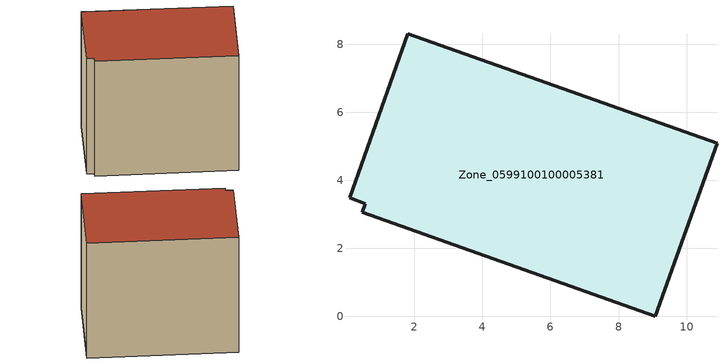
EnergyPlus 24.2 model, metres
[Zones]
Zone_0599100100005381
 floor ground (C_G): 0.46,3.06 0.55,3.32 0.09,3.49 1.8,8.31 10.89,5.09 9.09,0 z0.52
 wall outside (C_F): 9.09,0 10.89,5.09 1.8,8.31 0.09,3.49 0.55,3.32 0.46,3.06 9.09,0 z0.52:9.5
 roof outside (C_R): 0.55,3.32 0.46,3.06 9.09,0 10.89,5.09 1.8,8.31 0.09,3.49 z9.5
[BUILDING]
Pand.0599100100005381: North Axis=0; Terrain=City; Loads Convergence Tolerance Value=0.04; Temperature Convergence Tolerance Value=0.4; Solar Distribution=FullExterior; Maximum Number of Warmup Days=25; Minimum Number of Warmup Days=1
[Site:Location]
Rotterdam.The.Hague.AP_ZH_NLD Design_Conditions: Latitude=51.96; Longitude=4.45; Time Zone=1; Elevation=-4.5
[SITE:GROUNDTEMPERATURE:BUILDINGSURFACE]
18, 18, 18, 18, 18, 18, 18, 18, 18, 18, 18, 18
[MATERIAL] Thermal Absorptance=0.9; Solar Absorptance=0.7; Visible Absorptance=0.7
Name | Roughness | Thickness | Conductivity | Density | Specific Heat
G.TI.2006-2014 | MediumSmooth | 0.15 | 0.06 | 540 | 1210
F.TI.2006-2014 | Rough | 0.3 | 0.12 | 1920 | 840
R.TI.2006-2014 | MediumRough | 0.2 | 0.08 | 1500 | 1000
[CONSTRUCTION]
C_G: G.TI.2006-2014
C_F: F.TI.2006-2014
C_R: R.TI.2006-2014
[ZONE]
Zone_0599100100005381: Type=1; Multiplier=1; Ceiling Height=Autocalculate; Volume=Autocalculate; Floor Area=autocalculate; Part of Total Floor Area=Yes
[ZONEINFILTRATION:DESIGNFLOWRATE]
Infil_Zone_0599100100005381: Zone or ZoneList or Space or SpaceList=Zone_0599100100005381; Schedule=AlwaysOn; Design Flow Rate Calculation Method=Flow/Area; Flow Rate per Floor Area=0.0015; Constant Term Coefficient=1; Temperature Term Coefficient=0; Velocity Term Coefficient=0; Velocity Squared Term Coefficient=0
[HVACTEMPLATE:ZONE:IDEALLOADSAIRSYSTEM]
Zone_0599100100005381: Maximum Heating Supply Air Temperature=50; Minimum Cooling Supply Air Temperature=13; Maximum Heating Supply Air Humidity Ratio=0.0156; Minimum Cooling Supply Air Humidity Ratio=0.0077; Heating Limit=NoLimit; Cooling Limit=NoLimit; Dehumidification Control Type=ConstantSensibleHeatRatio; Cooling Sensible Heat Ratio=0.7; Dehumidification Setpoint=60; Humidification Control Type=None; Humidification Setpoint=30; Outdoor Air Method=None; Outdoor Air Flow Rate per Person=0.00944; Outdoor Air Flow Rate per Zone Floor Area=0; Outdoor Air Flow Rate per Zone=0; Demand Controlled Ventilation Type=None; Outdoor Air Economizer Type=NoEconomizer; Heat Recovery Type=None; Sensible Heat Recovery Effectiveness=0.7; Latent Heat Recovery Effectiveness=0.65
[ZONECONTROL:THERMOSTAT]
ThermostatControl_Zone_0599100100005381: Zone or ZoneList=Zone_0599100100005381; Control Type Schedule=DualSetpointControlType; Control 1=Thermostat_Zone_0599100100005381; Temperature Difference Between Cutout And Setpoint=0
[THERMOSTATSETPOINT:DUALSETPOINT]
Thermostat_Zone_0599100100005381: Heating Setpoint Temperature Schedule=HeatingSetpoint_Zone_0599100100005381; Cooling Setpoint Temperature Schedule=CoolingSetpoint_Zone_0599100100005381
[SCHEDULE:COMPACT]
HeatingSetpoint_Zone_0599100100005381: Through: 12/31, For: AllDays, Until: 24:00, 21
CoolingSetpoint_Zone_0599100100005381: Through: 12/31, For: AllDays, Until: 24:00, 24
DualSetpointControlType: Through: 12/31, For: AllDays, Until: 24:00, 4
AlwaysOn: Through: 12/31, For: AllDays, Until: 24:00, 1
